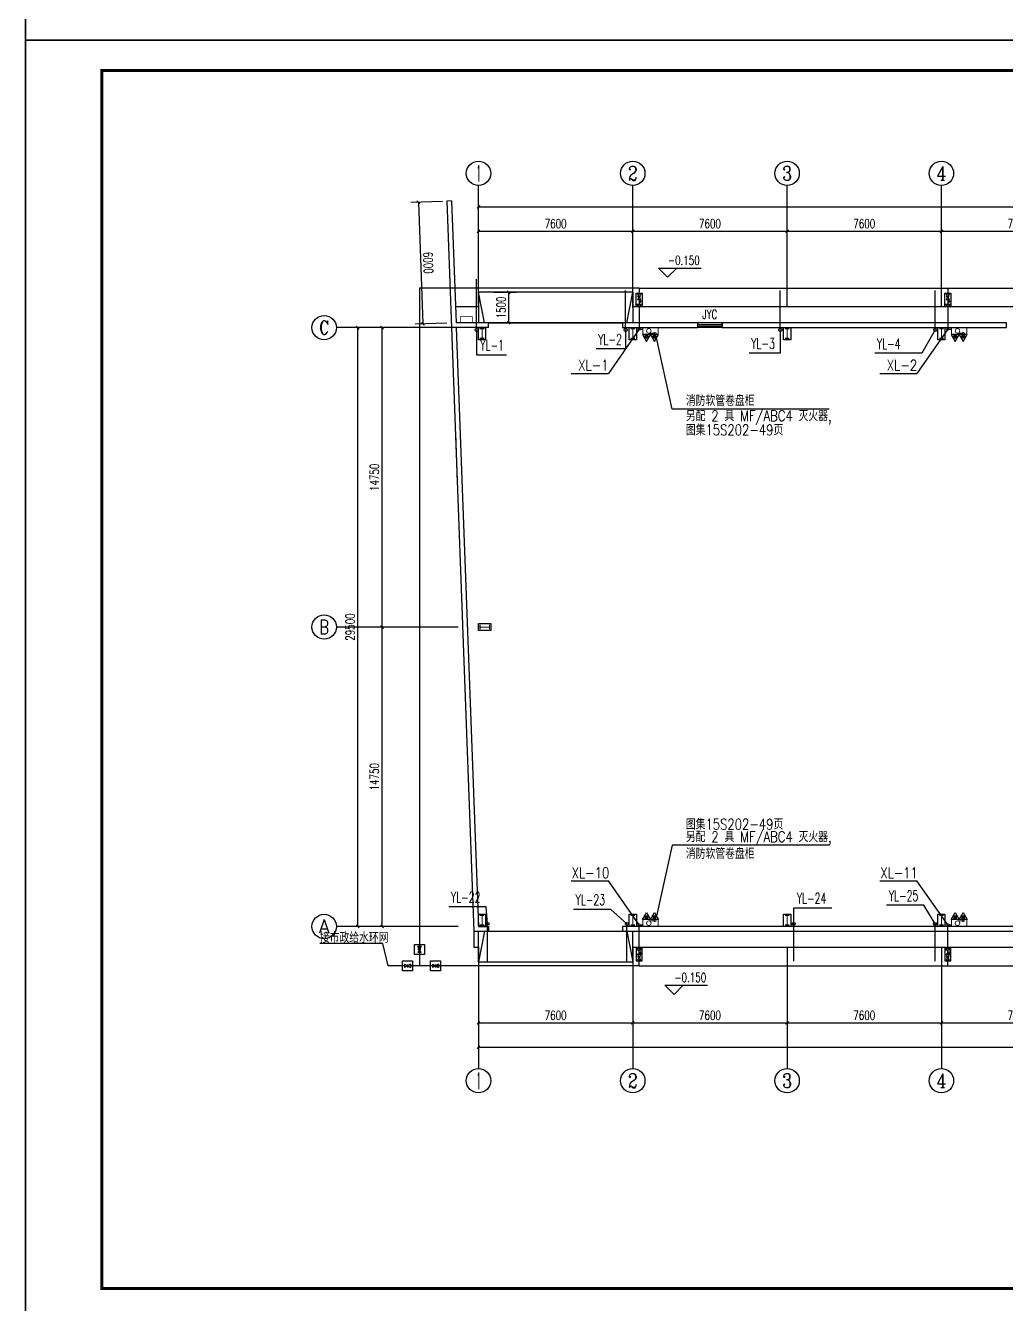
# Model space of a CAD drawing. Extents: x 54907 to 703237, y -798661 to -546661.
# Drawn here: x 288366 to 336671, y -671949 to -608949 of the extents above; entities that cross this region are included whole.
import ezdxf
from ezdxf.enums import TextEntityAlignment as Align

# ---------------------------------------------------------------- set-up
doc = ezdxf.new("R2010")
doc.units = 0
doc.header["$LTSCALE"] = 1000
doc.header["$MEASUREMENT"] = 0
doc.layers.add('2', color=7, linetype='Continuous', lineweight=18)
for name, color, linetype in [('AXIS', 3, 'Continuous'), ('AXIS_TEXT', 7, 'Continuous'), ('DIM_ELEV', 3, 'Continuous'), ('DIM_SYMB', 3, 'Continuous'), ('DIM_雨水', 3, 'Continuous'), ('EQUIP_消防', 7, 'Continuous'), ('EQUIP_阀门', 7, 'Continuous'), ('PIPE-消防', 1, 'TG_X'), ('PIPE-给水', 3, 'Continuous'), ('PIPE-雨水', 4, 'Continuous'), ('PUB_DIM', 3, 'Continuous'), ('PUB_TEXT', 7, 'Continuous'), ('PUB_TITLE', 4, 'Continuous'), ('STAIR', 2, 'Continuous'), ('TEL_TEXT', 7, 'Continuous'), ('VALVE_消防', 7, 'Continuous'), ('VPIPE-雨水', 4, 'Continuous'), ('WALL', 5, 'Continuous'), ('WINDOW', 4, 'Continuous'), ('WINDOW_TEXT', 7, 'Continuous')]:
    doc.layers.add(name, color=color, linetype=linetype)
doc.layers.add('yichutu', color=7, linetype='Continuous', true_color=0xffffff, plot=False)
doc.styles.add('_TCH_AXIS', font='COMPLEX', dxfattribs={"bigfont": 'GBCBIG'})
doc.styles.add('_TCH_DIM', font='SIMPLEX', dxfattribs={"bigfont": 'GBCBIG'})
doc.styles.add('_TCH_DIM_T3', font='SIMPLEX', dxfattribs={"width": 0.705882, "bigfont": 'GBCBIG'})
doc.styles.add('_TCH_WINDOW', font='SIMPLEX', dxfattribs={"bigfont": 'GBCBIG'})
doc.styles.add('_TEL_DIM', font='SIMPLEX', dxfattribs={"width": 0.8, "height": 3.5, "bigfont": 'HZTXT'})
doc.styles.add('_TWT_SERIAL', font='COMPLEX', dxfattribs={"width": 0.8, "height": 3.5, "bigfont": 'HZTXT'})
doc.styles.add('COMPLEX', font='COMPLEX')
doc.styles.add('TG_LINETYPE', font='SIMPLEX', dxfattribs={"width": 0.8, "height": 3, "bigfont": 'HZTXT'})
doc.linetypes.add('TG_X', pattern='A,2,-0.3,["X",TG_LINETYPE,S=0.1,R=0,X=-0.23,Y=-0.15],0', length=2.3)
doc.dimstyles.new('_TCH_ARCH&&150', dxfattribs={"dimtxt": 446.25, "dimasz": 150, "dimexe": 375, "dimexo": 450, "dimgap": 150, "dimtad": 1, "dimdec": 0, "dimzin": 0, "dimdsep": 46, "dimtxsty": '_TCH_DIM_T3', "dimblk": 'ARCHTICK', "dimcen": 0.09, "dimclrt": 7, "dimazin": 2, "dimtfac": 1, "dimtdec": 0, "dimtix": 1, "dimtmove": 2, "dimatfit": 3, "dimldrblk": 'ARCHTICK', "dimfxl": 0, "dimtolj": 1, "dimtzin": 0, "dimarcsym": 0})

# ---------------------------------------------------------------- blocks, each defined once
blk = doc.blocks.new('hrththe')
h = blk.add_hatch(color=2)
h.paths.add_polyline_path([(641672, -50401), (641728, -50401), (641728, -50809), (641672, -50809)])
h.paths.add_polyline_path([(641588, -50809), (641812, -50809), (641812, -50865), (641588, -50865)])
h.paths.add_polyline_path([(641588, -50345), (641812, -50345), (641812, -50401), (641588, -50401)])
at = {"layer": 'PUB_TEXT'}
for p, q in [((641523, -50911), (641523, -50311)), ((641523, -50311), (641873, -50311)), ((641873, -50311), (641873, -50911)), ((641873, -50911), (641523, -50911))]:
    blk.add_line(p, q, dxfattribs=at)
blk = doc.blocks.new('$TwtSys$00000546')
h = blk.add_hatch()
h.set_pattern_fill('ANSI31', color=256, scale=200, style=0)
h.set_pattern_definition([(45, (-38543.802, -6670.83), (-17.67767, 17.67767), [])])
h.paths.add_polyline_path([(-65, 174), (65, 174), (65, 44), (-65, 44)])
for points in [[(0, 344), (-198, 0), (198, 0)], [(-65, 174), (65, 174), (65, 44), (-65, 44)]]:
    blk.add_lwpolyline(points, close=True)
blk = doc.blocks.new('$VALVE$00000296')
for p, q in [((125, 72), (-125, -72)), ((-125, 72), (125, -72)), ((-125, 72), (-125, -72)), ((125, 72), (125, -72))]:
    blk.add_line(p, q)
at = {"color": 7}
blk.add_line((0, 60), (0, -64), dxfattribs=at)
for p in [(-125, 0), (125, 0)]:
    blk.add_point(p)
blk = doc.blocks.new('yct-1337-420-200550-63000-150-2010.0')
at = {"layer": 'yichutu', "color": 7, "true_color": 0xffffff}
blk.add_lwpolyline([(0, 0), (0, 63000), (200550, 63000), (200550, 0)], close=True, dxfattribs=at)
blk = doc.blocks.new('_ArchTick')
at = {"color": 0, "linetype": 'ByBlock', "const_width": 0.4}
blk.add_lwpolyline([(-0.5, -0.5), (0.5, 0.5)], dxfattribs=at)
blk = doc.blocks.new('*D88')
at = {"layer": 'Defpoints', "color": 0}
for p in [(310971, -622089), (312158, -622089), (310971, -623589)]:
    blk.add_point(p, dxfattribs=at)
at = {"layer": 'PUB_DIM', "color": 0, "lineweight": -2}
for p, q in [((311421, -622089), (312533, -622089)), ((312158, -623589), (312158, -622089)), ((311421, -623589), (312533, -623589))]:
    blk.add_line(p, q, dxfattribs=at)
at = {"layer": 'PUB_DIM', "color": 0, "lineweight": -2, "xscale": 150, "yscale": 150, "zscale": 150}
for p, rotation in [((312158, -622089), 90), ((312158, -623589), 270)]:
    blk.add_blockref('_ArchTick', p, dxfattribs=dict(at, rotation=rotation))
at = {"layer": 'PUB_DIM', "color": 7, "insert": (311785, -622839), "char_height": 446.2, "attachment_point": 5, "rotation": 90, "style": '_TCH_DIM_T3'}
blk.add_mtext('\\A1;1500', dxfattribs=at)
blk = doc.blocks.new('*D93')
at = {"layer": 'Defpoints', "color": 0}
for p in [(309348, -617593), (307932, -623649), (309570, -623589)]:
    blk.add_point(p, dxfattribs=at)
at = {"layer": 'PUB_DIM', "color": 0, "lineweight": -2}
for p, q in [((308898, -617609), (307336, -617667)), ((307710, -617653), (307932, -623649)), ((309120, -623605), (307558, -623663))]:
    blk.add_line(p, q, dxfattribs=at)
at = {"layer": 'PUB_DIM', "color": 0, "lineweight": -2, "xscale": 150, "yscale": 150, "zscale": 150}
for p, rotation in [((307710, -617653), 92.12051575240093), ((307932, -623649), 272.1205157524009)]:
    blk.add_blockref('_ArchTick', p, dxfattribs=dict(at, rotation=rotation))
at = {"layer": 'PUB_DIM', "color": 7, "insert": (308194, -620637), "char_height": 446.2, "attachment_point": 5, "rotation": 272.12052, "style": '_TCH_DIM_T3'}
blk.add_mtext('\\A1;6000', dxfattribs=at)
blk = doc.blocks.new('*D145')
at = {"layer": 'AXIS', "color": 0, "lineweight": -2}
for p, q in [((309221, -638579), (305546, -638579)), ((305921, -653329), (305921, -638579)), ((309221, -653329), (305546, -653329))]:
    blk.add_line(p, q, dxfattribs=at)
at = {"layer": 'Defpoints', "color": 0}
for p in [(305921, -638579), (309671, -638579), (309671, -653329)]:
    blk.add_point(p, dxfattribs=at)
at = {"layer": 'AXIS', "color": 0, "lineweight": -2, "xscale": 150, "yscale": 150, "zscale": 150}
for p, rotation in [((305921, -638579), 90), ((305921, -653329), 270)]:
    blk.add_blockref('_ArchTick', p, dxfattribs=dict(at, rotation=rotation))
at = {"layer": 'AXIS', "color": 7, "insert": (305548, -645954), "char_height": 446.2, "attachment_point": 5, "rotation": 90, "style": '_TCH_DIM_T3'}
blk.add_mtext('\\A1;14750', dxfattribs=at)
blk = doc.blocks.new('*D146')
at = {"layer": 'AXIS', "color": 0, "lineweight": -2}
for p, q in [((309221, -623829), (305546, -623829)), ((305921, -638579), (305921, -623829)), ((309221, -638579), (305546, -638579))]:
    blk.add_line(p, q, dxfattribs=at)
at = {"layer": 'Defpoints', "color": 0}
for p in [(305921, -623829), (309671, -623829), (309671, -638579)]:
    blk.add_point(p, dxfattribs=at)
at = {"layer": 'AXIS', "color": 0, "lineweight": -2, "xscale": 150, "yscale": 150, "zscale": 150}
for p, rotation in [((305921, -623829), 90), ((305921, -638579), 270)]:
    blk.add_blockref('_ArchTick', p, dxfattribs=dict(at, rotation=rotation))
at = {"layer": 'AXIS', "color": 7, "insert": (305548, -631204), "char_height": 446.2, "attachment_point": 5, "rotation": 90, "style": '_TCH_DIM_T3'}
blk.add_mtext('\\A1;14750', dxfattribs=at)
blk = doc.blocks.new('*D147')
at = {"layer": 'AXIS', "color": 0, "lineweight": -2}
for p, q in [((309221, -623829), (304346, -623829)), ((304721, -653329), (304721, -623829)), ((309221, -653329), (304346, -653329))]:
    blk.add_line(p, q, dxfattribs=at)
at = {"layer": 'Defpoints', "color": 0}
for p in [(304721, -623829), (309671, -623829), (309671, -653329)]:
    blk.add_point(p, dxfattribs=at)
at = {"layer": 'AXIS', "color": 0, "lineweight": -2, "xscale": 150, "yscale": 150, "zscale": 150}
for p, rotation in [((304721, -623829), 90), ((304721, -653329), 270)]:
    blk.add_blockref('_ArchTick', p, dxfattribs=dict(at, rotation=rotation))
at = {"layer": 'AXIS', "color": 7, "insert": (304348, -638579), "char_height": 446.2, "attachment_point": 5, "rotation": 90, "style": '_TCH_DIM_T3'}
blk.add_mtext('\\A1;29500', dxfattribs=at)
blk = doc.blocks.new('*D148')
at = {"layer": 'AXIS', "color": 0, "lineweight": -2}
for p, q in [((310671, -622379), (310671, -618704)), ((310671, -619079), (318271, -619079)), ((318271, -622379), (318271, -618704))]:
    blk.add_line(p, q, dxfattribs=at)
at = {"layer": 'Defpoints', "color": 0}
for p in [(318271, -619079), (310671, -622829), (318271, -622829)]:
    blk.add_point(p, dxfattribs=at)
at = {"layer": 'AXIS', "color": 0, "lineweight": -2, "xscale": 150, "yscale": 150, "zscale": 150, "rotation": 180}
blk.add_blockref('_ArchTick', (310671, -619079), dxfattribs=at)
at = {"layer": 'AXIS', "color": 0, "lineweight": -2, "xscale": 150, "yscale": 150, "zscale": 150}
blk.add_blockref('_ArchTick', (318271, -619079), dxfattribs=at)
at = {"layer": 'AXIS', "color": 7, "insert": (314471, -618706), "char_height": 446.2, "attachment_point": 5, "style": '_TCH_DIM_T3'}
blk.add_mtext('\\A1;7600', dxfattribs=at)
blk = doc.blocks.new('*D149')
at = {"layer": 'AXIS', "color": 0, "lineweight": -2}
for p, q in [((318271, -622379), (318271, -618704)), ((318271, -619079), (325871, -619079)), ((325871, -622379), (325871, -618704))]:
    blk.add_line(p, q, dxfattribs=at)
at = {"layer": 'Defpoints', "color": 0}
for p in [(325871, -619079), (318271, -622829), (325871, -622829)]:
    blk.add_point(p, dxfattribs=at)
at = {"layer": 'AXIS', "color": 0, "lineweight": -2, "xscale": 150, "yscale": 150, "zscale": 150, "rotation": 180}
blk.add_blockref('_ArchTick', (318271, -619079), dxfattribs=at)
at = {"layer": 'AXIS', "color": 0, "lineweight": -2, "xscale": 150, "yscale": 150, "zscale": 150}
blk.add_blockref('_ArchTick', (325871, -619079), dxfattribs=at)
at = {"layer": 'AXIS', "color": 7, "insert": (322071, -618706), "char_height": 446.2, "attachment_point": 5, "style": '_TCH_DIM_T3'}
blk.add_mtext('\\A1;7600', dxfattribs=at)
blk = doc.blocks.new('*D150')
at = {"layer": 'AXIS', "color": 0, "lineweight": -2}
for p, q in [((325871, -622379), (325871, -618704)), ((325871, -619079), (333471, -619079)), ((333471, -622379), (333471, -618704))]:
    blk.add_line(p, q, dxfattribs=at)
at = {"layer": 'Defpoints', "color": 0}
for p in [(333471, -619079), (325871, -622829), (333471, -622829)]:
    blk.add_point(p, dxfattribs=at)
at = {"layer": 'AXIS', "color": 0, "lineweight": -2, "xscale": 150, "yscale": 150, "zscale": 150, "rotation": 180}
blk.add_blockref('_ArchTick', (325871, -619079), dxfattribs=at)
at = {"layer": 'AXIS', "color": 0, "lineweight": -2, "xscale": 150, "yscale": 150, "zscale": 150}
blk.add_blockref('_ArchTick', (333471, -619079), dxfattribs=at)
at = {"layer": 'AXIS', "color": 7, "insert": (329671, -618706), "char_height": 446.2, "attachment_point": 5, "style": '_TCH_DIM_T3'}
blk.add_mtext('\\A1;7600', dxfattribs=at)
blk = doc.blocks.new('*D151')
at = {"layer": 'AXIS', "color": 0, "lineweight": -2}
for p, q in [((333471, -622379), (333471, -618704)), ((333471, -619079), (341071, -619079)), ((341071, -622379), (341071, -618704))]:
    blk.add_line(p, q, dxfattribs=at)
at = {"layer": 'Defpoints', "color": 0}
for p in [(341071, -619079), (333471, -622829), (341071, -622829)]:
    blk.add_point(p, dxfattribs=at)
at = {"layer": 'AXIS', "color": 0, "lineweight": -2, "xscale": 150, "yscale": 150, "zscale": 150, "rotation": 180}
blk.add_blockref('_ArchTick', (333471, -619079), dxfattribs=at)
at = {"layer": 'AXIS', "color": 0, "lineweight": -2, "xscale": 150, "yscale": 150, "zscale": 150}
blk.add_blockref('_ArchTick', (341071, -619079), dxfattribs=at)
at = {"layer": 'AXIS', "color": 7, "insert": (337271, -618706), "char_height": 446.2, "attachment_point": 5, "style": '_TCH_DIM_T3'}
blk.add_mtext('\\A1;7600', dxfattribs=at)
blk = doc.blocks.new('*D168')
at = {"layer": 'AXIS', "color": 0, "lineweight": -2}
for p, q in [((310671, -622379), (310671, -617504)), ((310671, -617879), (462671, -617879)), ((462671, -622379), (462671, -617504))]:
    blk.add_line(p, q, dxfattribs=at)
at = {"layer": 'Defpoints', "color": 0}
for p in [(462671, -617879), (310671, -622829), (462671, -622829)]:
    blk.add_point(p, dxfattribs=at)
at = {"layer": 'AXIS', "color": 0, "lineweight": -2, "xscale": 150, "yscale": 150, "zscale": 150, "rotation": 180}
blk.add_blockref('_ArchTick', (310671, -617879), dxfattribs=at)
at = {"layer": 'AXIS', "color": 0, "lineweight": -2, "xscale": 150, "yscale": 150, "zscale": 150}
blk.add_blockref('_ArchTick', (462671, -617879), dxfattribs=at)
at = {"layer": 'AXIS', "color": 7, "insert": (386671, -617506), "char_height": 446.2, "attachment_point": 5, "style": '_TCH_DIM_T3'}
blk.add_mtext('\\A1;152000', dxfattribs=at)
blk = doc.blocks.new('*D169')
at = {"layer": 'AXIS', "color": 0, "lineweight": -2}
for p, q in [((310671, -654779), (310671, -658454)), ((318271, -654779), (318271, -658454)), ((310671, -658079), (318271, -658079))]:
    blk.add_line(p, q, dxfattribs=at)
at = {"layer": 'Defpoints', "color": 0}
for p in [(310671, -654329), (318271, -654329), (318271, -658079)]:
    blk.add_point(p, dxfattribs=at)
at = {"layer": 'AXIS', "color": 0, "lineweight": -2, "xscale": 150, "yscale": 150, "zscale": 150, "rotation": 180}
blk.add_blockref('_ArchTick', (310671, -658079), dxfattribs=at)
at = {"layer": 'AXIS', "color": 0, "lineweight": -2, "xscale": 150, "yscale": 150, "zscale": 150}
blk.add_blockref('_ArchTick', (318271, -658079), dxfattribs=at)
at = {"layer": 'AXIS', "color": 7, "insert": (314471, -657706), "char_height": 446.2, "attachment_point": 5, "style": '_TCH_DIM_T3'}
blk.add_mtext('\\A1;7600', dxfattribs=at)
blk = doc.blocks.new('*D170')
at = {"layer": 'AXIS', "color": 0, "lineweight": -2}
for p, q in [((318271, -654779), (318271, -658454)), ((325871, -654779), (325871, -658454)), ((318271, -658079), (325871, -658079))]:
    blk.add_line(p, q, dxfattribs=at)
at = {"layer": 'Defpoints', "color": 0}
for p in [(318271, -654329), (325871, -654329), (325871, -658079)]:
    blk.add_point(p, dxfattribs=at)
at = {"layer": 'AXIS', "color": 0, "lineweight": -2, "xscale": 150, "yscale": 150, "zscale": 150, "rotation": 180}
blk.add_blockref('_ArchTick', (318271, -658079), dxfattribs=at)
at = {"layer": 'AXIS', "color": 0, "lineweight": -2, "xscale": 150, "yscale": 150, "zscale": 150}
blk.add_blockref('_ArchTick', (325871, -658079), dxfattribs=at)
at = {"layer": 'AXIS', "color": 7, "insert": (322071, -657706), "char_height": 446.2, "attachment_point": 5, "style": '_TCH_DIM_T3'}
blk.add_mtext('\\A1;7600', dxfattribs=at)
blk = doc.blocks.new('*D171')
at = {"layer": 'AXIS', "color": 0, "lineweight": -2}
for p, q in [((325871, -654779), (325871, -658454)), ((333471, -654779), (333471, -658454)), ((325871, -658079), (333471, -658079))]:
    blk.add_line(p, q, dxfattribs=at)
at = {"layer": 'Defpoints', "color": 0}
for p in [(325871, -654329), (333471, -654329), (333471, -658079)]:
    blk.add_point(p, dxfattribs=at)
at = {"layer": 'AXIS', "color": 0, "lineweight": -2, "xscale": 150, "yscale": 150, "zscale": 150, "rotation": 180}
blk.add_blockref('_ArchTick', (325871, -658079), dxfattribs=at)
at = {"layer": 'AXIS', "color": 0, "lineweight": -2, "xscale": 150, "yscale": 150, "zscale": 150}
blk.add_blockref('_ArchTick', (333471, -658079), dxfattribs=at)
at = {"layer": 'AXIS', "color": 7, "insert": (329671, -657706), "char_height": 446.2, "attachment_point": 5, "style": '_TCH_DIM_T3'}
blk.add_mtext('\\A1;7600', dxfattribs=at)
blk = doc.blocks.new('*D172')
at = {"layer": 'AXIS', "color": 0, "lineweight": -2}
for p, q in [((333471, -654779), (333471, -658454)), ((341071, -654779), (341071, -658454)), ((333471, -658079), (341071, -658079))]:
    blk.add_line(p, q, dxfattribs=at)
at = {"layer": 'Defpoints', "color": 0}
for p in [(333471, -654329), (341071, -654329), (341071, -658079)]:
    blk.add_point(p, dxfattribs=at)
at = {"layer": 'AXIS', "color": 0, "lineweight": -2, "xscale": 150, "yscale": 150, "zscale": 150, "rotation": 180}
blk.add_blockref('_ArchTick', (333471, -658079), dxfattribs=at)
at = {"layer": 'AXIS', "color": 0, "lineweight": -2, "xscale": 150, "yscale": 150, "zscale": 150}
blk.add_blockref('_ArchTick', (341071, -658079), dxfattribs=at)
at = {"layer": 'AXIS', "color": 7, "insert": (337271, -657706), "char_height": 446.2, "attachment_point": 5, "style": '_TCH_DIM_T3'}
blk.add_mtext('\\A1;7600', dxfattribs=at)
blk = doc.blocks.new('*D189')
at = {"layer": 'AXIS', "color": 0, "lineweight": -2}
for p, q in [((310671, -654779), (310671, -659654)), ((462671, -654779), (462671, -659654)), ((310671, -659279), (462671, -659279))]:
    blk.add_line(p, q, dxfattribs=at)
at = {"layer": 'Defpoints', "color": 0}
for p in [(310671, -654329), (462671, -654329), (462671, -659279)]:
    blk.add_point(p, dxfattribs=at)
at = {"layer": 'AXIS', "color": 0, "lineweight": -2, "xscale": 150, "yscale": 150, "zscale": 150, "rotation": 180}
blk.add_blockref('_ArchTick', (310671, -659279), dxfattribs=at)
at = {"layer": 'AXIS', "color": 0, "lineweight": -2, "xscale": 150, "yscale": 150, "zscale": 150}
blk.add_blockref('_ArchTick', (462671, -659279), dxfattribs=at)
at = {"layer": 'AXIS', "color": 7, "insert": (386671, -658906), "char_height": 446.2, "attachment_point": 5, "style": '_TCH_DIM_T3'}
blk.add_mtext('\\A1;152000', dxfattribs=at)
blk = doc.blocks.new('_AXISO')
blk.add_circle((0, 0), 0.5)
at = {"layer": 'AXIS_TEXT', "style": 'COMPLEX', "width": 1.041667}
blk.add_attdef('A', text='', height=0.56, dxfattribs=at).set_placement((-0.25, -0.28), (0.25, -0.28), align=Align.FIT)
blk = doc.blocks.new('$TCHSYS$WIN2D')
for p, q in [((-0.5, 0.5), (0.5, 0.5)), ((-0.5, 0.5), (-0.5, -0.5)), ((0.5, 0.167), (-0.5, 0.167)), ((0.5, 0.5), (0.5, -0.5)), ((0.5, -0.167), (-0.5, -0.167)), ((-0.5, -0.5), (0.5, -0.5))]:
    blk.add_line(p, q)

msp = doc.modelspace()

# ---------------------------------------------------------------- linework, layer by layer
for p, q in [((318584.9, -622781), (318463.4, -622781)), ((318584.9, -622781), (318474.1, -622670.3)), ((318474.1, -622670.3), (318695.7, -622670.3)), ((318584.9, -622465.4), (318584.9, -622670.3)), ((318584.9, -622781), (318695.7, -622670.3)), ((318584.9, -622781), (318706.4, -622781)), ((318603, -622531.7), (318665.4, -622469.3)), ((318603, -622531.7), (318665.4, -622594)), ((318649.5, -622531.7), (318708.5, -622531.7)), ((333784.9, -622781), (333663.4, -622781)), ((333784.9, -622781), (333674.1, -622670.3)), ((333674.1, -622670.3), (333895.7, -622670.3)), ((333784.9, -622465.4), (333784.9, -622670.3)), ((333784.9, -622781), (333895.7, -622670.3)), ((333784.9, -622781), (333906.4, -622781)), ((333803, -622531.7), (333865.4, -622469.3)), ((333803, -622531.7), (333865.4, -622594)), ((333849.5, -622531.7), (333908.5, -622531.7)), ((311171.1, -623588.7), (317771.1, -623588.7)), ((309531.2, -629028.8), (309621.1, -631458.2)), ((311171.1, -653568.7), (317771.1, -653568.7)), ((318584.9, -654376.3), (318463.4, -654376.3)), ((318584.9, -654376.3), (318474.1, -654487.1)), ((318474.1, -654487.1), (318695.7, -654487.1)), ((318584.9, -654376.3), (318695.7, -654487.1)), ((318584.9, -654376.3), (318706.4, -654376.3)), ((318584.9, -654692), (318584.9, -654487.1)), ((318603, -654625.7), (318665.4, -654563.3)), ((333784.9, -654376.3), (333663.4, -654376.3)), ((333784.9, -654376.3), (333674.1, -654487.1)), ((333674.1, -654487.1), (333895.7, -654487.1)), ((333784.9, -654376.3), (333895.7, -654487.1)), ((333784.9, -654376.3), (333906.4, -654376.3)), ((333784.9, -654692), (333784.9, -654487.1)), ((333803, -654625.7), (333865.4, -654563.3)), ((318603, -654625.7), (318665.4, -654688)), ((318649.5, -654625.7), (318708.5, -654625.7)), ((333803, -654625.7), (333865.4, -654688)), ((333849.5, -654625.7), (333908.5, -654625.7))]:
    msp.add_line(p, q)
at = {"color": 2}
msp.add_line((310439.8, -653568.7), (310439.8, -654368.7), dxfattribs=at)
for points in [[(309569.9, -622788.7), (310671.1, -622788.7)], [(318271.1, -622788.7), (463711.1, -622788.7), (463711.1, -627528.7)], [(310671.1, -654368.7), (310439.8, -654368.7)], [(449471.1, -654368.7), (318271.1, -654368.7)]]:
    msp.add_lwpolyline(points, dxfattribs=at)
at = {"const_width": 30}
msp.add_lwpolyline([(310371.1, -623588.7), (310371.1, -623288.7), (309771.1, -623288.7), (309771.1, -623588.7)], dxfattribs=at)
for points in [[(307519.3, -654715.8), (307519.3, -654220.8), (308014.3, -654220.8), (308014.3, -654715.8)], [(307425.1, -655516.2), (306930.1, -655516.2), (306930.1, -655021.2), (307425.1, -655021.2)], [(308800.6, -655516.2), (308305.7, -655516.2), (308305.7, -655021.2), (308800.6, -655021.2)]]:
    msp.add_lwpolyline(points, close=True)
at = {"layer": '2', "color": 3}
for p, q in [((319062.4, -624102.2), (319323, -624102.2)), ((319323, -624100.8), (319322.7, -624056)), ((319322.7, -624056), (319430.3, -624100.2)), ((319323, -624100.8), (319323.2, -624145.6)), ((319323.2, -624145.6), (319430.3, -624100.2)), ((334262.4, -624102.2), (334523, -624102.2)), ((334523, -624100.8), (334522.7, -624056)), ((334522.7, -624056), (334630.3, -624100.2)), ((334523, -624100.8), (334523.2, -624145.6)), ((334523.2, -624145.6), (334630.3, -624100.2)), ((319062.4, -653055.2), (319323, -653055.2)), ((319323, -653056.6), (319322.7, -653101.4)), ((319322.7, -653101.4), (319430.3, -653057.1)), ((319323, -653056.6), (319323.2, -653011.7)), ((319323.2, -653011.7), (319430.3, -653057.1)), ((334262.4, -653055.2), (334523, -653055.2)), ((334523, -653056.6), (334522.7, -653101.4)), ((334522.7, -653101.4), (334630.3, -653057.1)), ((334523, -653056.6), (334523.2, -653011.7)), ((334523.2, -653011.7), (334630.3, -653057.1))]:
    msp.add_line(p, q, dxfattribs=at)
for points in [[(319523.5, -624166.2), (319523.5, -623828.7), (318768.6, -623828.7), (318768.6, -624166.2), (319523.5, -624166.2)], [(334723.5, -624166.2), (334723.5, -623828.7), (333968.6, -623828.7), (333968.6, -624166.2), (334723.5, -624166.2)], [(319523.5, -652991.2), (319523.5, -653328.7), (318768.6, -653328.7), (318768.6, -652991.2), (319523.5, -652991.2)], [(334723.5, -652991.2), (334723.5, -653328.7), (333968.6, -653328.7), (333968.6, -652991.2), (334723.5, -652991.2)]]:
    msp.add_lwpolyline(points, dxfattribs=at)
for centre in [(319062.4, -623989.7), (334262.4, -623989.7), (319062.4, -653167.7), (334262.4, -653167.7)]:
    msp.add_circle(centre, 112.5, dxfattribs=at)
at = {"layer": 'AXIS'}
for p, q in [((310671.1, -622828.7), (310671.1, -616828.7)), ((318271.1, -622828.7), (318271.1, -616828.7)), ((325871.1, -622828.7), (325871.1, -616828.7)), ((333471.1, -622828.7), (333471.1, -616828.7)), ((309671.1, -623828.7), (303671.1, -623828.7)), ((309671.1, -638578.7), (303671.1, -638578.7)), ((309671.1, -653328.7), (303671.1, -653328.7)), ((310671.1, -654328.7), (310671.1, -660328.7)), ((318271.1, -654328.7), (318271.1, -660328.7)), ((325871.1, -654328.7), (325871.1, -660328.7)), ((333471.1, -654328.7), (333471.1, -660328.7))]:
    msp.add_line(p, q, dxfattribs=at)
at = {"layer": 'DIM_ELEV'}
for p, q in [((319984, -621345.2), (319534, -620895.2)), ((319534, -620895.2), (321636.8, -620895.2)), ((319984, -621345.2), (320434, -620895.2)), ((320302, -656674.1), (319852, -656224.1)), ((319852, -656224.1), (321954.9, -656224.1)), ((320302, -656674.1), (320752, -656224.1))]:
    msp.add_line(p, q, dxfattribs=at)
at = {"layer": 'DIM_SYMB'}
for points in [[(318435.9, -622133.6), (318733.9, -622133.6), (318733.9, -622788.7), (318435.9, -622788.7)], [(333635.9, -622133.6), (333933.9, -622133.6), (333933.9, -622788.7), (333635.9, -622788.7)], [(318435.9, -655023.7), (318733.9, -655023.7), (318733.9, -654368.7), (318435.9, -654368.7)], [(333635.9, -655023.7), (333933.9, -655023.7), (333933.9, -654368.7), (333635.9, -654368.7)]]:
    msp.add_lwpolyline(points, close=True, dxfattribs=at)
at = {"layer": 'DIM_雨水'}
for p, q in [((310580.8, -623942.7), (310580.8, -625170)), ((317916.9, -623942.7), (317916.9, -624879.9)), ((325534.3, -623942.7), (325534.3, -625085.6)), ((333168, -623942.7), (332499, -625092.3)), ((317916.9, -624879.9), (316461.1, -624879.9)), ((320201.9, -627839), (319443.6, -624338)), ((310580.8, -625170), (312048.2, -625170)), ((325534.3, -625085.6), (323995, -625085.6)), ((332499, -625092.3), (330188.6, -625092.3)), ((327948.8, -627839), (320201.9, -627839)), ((320201.9, -649318.3), (319443.6, -652819.4)), ((327948.8, -649318.3), (320201.9, -649318.3)), ((311044.4, -652366.2), (309207.5, -652366.2)), ((311117.1, -653201.5), (311044.4, -652366.2)), ((317186.3, -652489.4), (315349.5, -652489.4)), ((317983, -653201.5), (317186.3, -652489.4)), ((326199.9, -653201.5), (326199.9, -652413.4)), ((326199.9, -652413.4), (328067.3, -652413.4)), ((332609.6, -652285.3), (330772.8, -652285.3)), ((333162.3, -653201.5), (332609.6, -652285.3))]:
    msp.add_line(p, q, dxfattribs=at)
at = {"layer": 'PIPE-消防', "linetype": 'Continuous'}
for p, q in [((318634.9, -623906.9), (318768.6, -623906.9)), ((333834.9, -623906.9), (333968.6, -623906.9)), ((318634.9, -653250.4), (318768.6, -653250.4)), ((333834.9, -653250.4), (333968.6, -653250.4))]:
    msp.add_line(p, q, dxfattribs=at)
at = {"layer": 'PIPE-给水', "linetype": 'Continuous'}
for p, q in [((318584.9, -621888.7), (307766.8, -621888.7)), ((309266.8, -621888.7), (307766.8, -621888.7)), ((307766.8, -621888.7), (307766.8, -655268.7)), ((318584.9, -621888.7), (318584.9, -622165.4)), ((318584.9, -621888.7), (466665.8, -621888.7)), ((333784.9, -621888.7), (333784.9, -622165.4)), ((318584.9, -622788.7), (318584.9, -623856.9)), ((333784.9, -622788.7), (333784.9, -623856.9)), ((318584.9, -654368.7), (318584.9, -653300.4)), ((333784.9, -654368.7), (333784.9, -653300.4)), ((318584.9, -655268.7), (318584.9, -654992)), ((333784.9, -655268.7), (333784.9, -654992)), ((307027.6, -655268.7), (306214.9, -655268.7)), ((318584.9, -655268.7), (307327.6, -655268.7)), ((318584.9, -655268.7), (464411.1, -655268.7))]:
    msp.add_line(p, q, dxfattribs=at)
at = {"layer": 'PIPE-雨水', "ltscale": 1.5}
for p, q in [((310580.8, -623867.7), (310580.8, -621447.4)), ((317916.9, -623867.7), (317916.9, -622003.2)), ((325534.3, -623867.7), (325534.3, -622003.2)), ((333168, -623867.7), (333168, -622003.2)), ((311117.1, -655035.6), (311117.1, -653201.5)), ((317983, -655035.6), (317983, -653201.5)), ((326199.9, -655035.6), (326199.9, -653201.5)), ((333162.3, -655035.6), (333162.3, -653201.5))]:
    msp.add_line(p, q, dxfattribs=at)
at = {"layer": 'PUB_TITLE'}
for p, q in [((288365.7, -546661.4), (288365.7, -609661.4)), ((288365.7, -609661.4), (488915.7, -609661.4)), ((488915.7, -609661.4), (288365.7, -609661.4)), ((288365.7, -609661.4), (288365.7, -672661.4))]:
    msp.add_line(p, q, dxfattribs=at)
at = {"layer": 'PUB_TITLE', "const_width": 150}
msp.add_lwpolyline([(292115.7, -671161.4), (487565.7, -671161.4), (487565.7, -611161.4), (292115.7, -611161.4)], close=True, dxfattribs=at)
at = {"layer": 'STAIR'}
for p, q in [((318271.1, -622088.7), (310671.1, -622088.7)), ((310671.1, -622088.7), (310671.1, -623588.7)), ((310971.1, -623588.7), (310671.1, -622088.7)), ((317971.1, -623588.7), (318271.1, -622088.7)), ((318271.1, -622088.7), (318271.1, -623588.7)), ((318271.1, -623588.7), (310671.1, -623588.7)), ((310671.1, -655068.7), (310671.1, -653568.7)), ((310671.1, -653568.7), (318271.1, -653568.7)), ((310971.1, -653568.7), (310671.1, -655068.7)), ((317971.1, -653568.7), (318271.1, -655068.7)), ((318271.1, -655068.7), (318271.1, -653568.7)), ((310671.1, -655068.7), (318271.1, -655068.7))]:
    msp.add_line(p, q, dxfattribs=at)
at = {"layer": 'TEL_TEXT', "color": 230}
for p, q in [((318584.9, -623906.9), (317067.3, -626082, 1100)), ((333784.9, -623906.9), (332267.3, -626082, 1100)), ((315238.4, -626082, 1100), (317067.3, -626082, 1100)), ((330438.4, -626082, 1100), (332267.3, -626082, 1100)), ((315238.4, -651075.4, 1100), (317067.3, -651075.4, 1100)), ((318584.9, -653250.4), (317067.3, -651075.4, 1100)), ((330438.4, -651075.4, 1100), (332267.3, -651075.4, 1100)), ((333784.9, -653250.4), (332267.3, -651075.4, 1100)), ((305963.2, -654170.2), (302857.4, -654170.2)), ((306214.9, -655268.7), (305963.2, -654170.2))]:
    msp.add_line(p, q, dxfattribs=at)
at = {"layer": 'VPIPE-雨水'}
for centre in [(310580.8, -623942.7), (317916.9, -623942.7), (325534.3, -623942.7), (333168, -623942.7), (311117.1, -653201.5), (317983, -653201.5), (326199.9, -653201.5), (333162.3, -653201.5)]:
    msp.add_circle(centre, 75, dxfattribs=at)
at = {"layer": 'VPIPE-雨水', "linetype": 'Continuous'}
for centre in [(318584.9, -623906.9), (333784.9, -623906.9), (318584.9, -653250.4), (333784.9, -653250.4)]:
    msp.add_circle(centre, 50, dxfattribs=at)
at = {"layer": 'WALL'}
for p, q in [((309347.8, -617588.7), (309107.9, -617597.5)), ((309107.9, -617597.5), (309339, -623837.5)), ((309347.8, -617588.7), (309569.9, -623588.7)), ((311171.1, -623588.7), (309569.9, -623588.7)), ((311171.1, -623828.7), (311171.1, -623588.7)), ((321471.1, -623588.7), (317771.1, -623588.7)), ((317771.1, -623588.7), (317771.1, -623828.7)), ((321471.1, -623828.7), (321471.1, -623588.7)), ((336671.1, -623588.7), (322671.1, -623588.7)), ((322671.1, -623588.7), (322671.1, -623828.7)), ((336671.1, -623828.7), (336671.1, -623588.7)), ((309339, -623837.5), (310439.8, -653568.7)), ((311171.1, -623828.7), (309578.8, -623828.7)), ((309578.8, -623828.7), (310671.1, -653328.7)), ((317771.1, -623828.7), (321471.1, -623828.7)), ((322671.1, -623828.7), (336671.1, -623828.7)), ((310439.8, -653568.7), (311171.1, -653568.7)), ((310671.1, -653328.7), (311171.1, -653328.7)), ((311171.1, -653328.7), (311171.1, -653568.7)), ((449971.1, -653328.7), (317771.1, -653328.7)), ((317771.1, -653328.7), (317771.1, -653568.7)), ((317771.1, -653568.7), (449971.1, -653568.7))]:
    msp.add_line(p, q, dxfattribs=at)

# ---------------------------------------------------------------- block references
for p in [(-330851.4, -573517.2), (-323426.7, -573517.2), (-315826.7, -573517.2), (-308226.7, -573517.2), (-330851.7, -602410.8), (-323426.7, -602417.3), (-315826.7, -602417.3), (-308226.7, -602417.3)]:
    msp.add_blockref('hrththe', p)
at = {"rotation": 270}
msp.add_blockref('hrththe', (361582.5, 3119.1), dxfattribs=at)
at = {"layer": 'AXIS'}
ref = msp.add_blockref('_AXISO', (310671.1, -616228.7), dxfattribs=dict(at, xscale=1200, yscale=1200, zscale=1200))
ref.add_attrib('A', '1', dxfattribs={"layer": 'AXIS_TEXT', "height": 817.2, "style": '_TCH_AXIS', "width": 0.555556}).set_placement((310573.8, -616637.2), (310768.4, -616637.2), align=Align.FIT)
ref = msp.add_blockref('_AXISO', (318271.1, -616228.7), dxfattribs=dict(at, xscale=1200, yscale=1200, zscale=1200))
ref.add_attrib('A', '2', dxfattribs={"layer": 'AXIS_TEXT', "height": 698.9, "style": '_TCH_AXIS'}).set_placement((318038.1, -616578.1), (318504.1, -616578.1), align=Align.FIT)
ref = msp.add_blockref('_AXISO', (325871.1, -616228.7), dxfattribs=dict(at, xscale=1200, yscale=1200, zscale=1200))
ref.add_attrib('A', '3', dxfattribs={"layer": 'AXIS_TEXT', "height": 698.9, "style": '_TCH_AXIS'}).set_placement((325638.1, -616578.1), (326104.1, -616578.1), align=Align.FIT)
ref = msp.add_blockref('_AXISO', (333471.1, -616228.7), dxfattribs=dict(at, xscale=1200, yscale=1200, zscale=1200))
ref.add_attrib('A', '4', dxfattribs={"layer": 'AXIS_TEXT', "height": 683.5, "style": '_TCH_AXIS', "width": 0.9375}).set_placement((333227, -616570.4), (333715.2, -616570.4), align=Align.FIT)
ref = msp.add_blockref('_AXISO', (303071.1, -623828.7), dxfattribs=dict(at, xscale=1200, yscale=1200, zscale=1200))
ref.add_attrib('A', 'C', dxfattribs={"layer": 'AXIS_TEXT', "height": 683.5, "style": '_TCH_AXIS'}).set_placement((302827, -624170.4), (303315.2, -624170.4), align=Align.FIT)
ref = msp.add_blockref('_AXISO', (303071.1, -638578.7), dxfattribs=dict(at, xscale=1200, yscale=1200, zscale=1200))
ref.add_attrib('A', 'B', dxfattribs={"layer": 'AXIS_TEXT', "height": 698.9, "style": '_TCH_AXIS', "width": 0.823529}).set_placement((302838.1, -638928.1), (303304.1, -638928.1), align=Align.FIT)
ref = msp.add_blockref('_AXISO', (303071.1, -653328.7), dxfattribs=dict(at, xscale=1200, yscale=1200, zscale=1200))
ref.add_attrib('A', 'A', dxfattribs={"layer": 'AXIS_TEXT', "height": 668.2, "style": '_TCH_AXIS', "width": 0.888889}).set_placement((302816.6, -653662.7), (303325.6, -653662.7), align=Align.FIT)
ref = msp.add_blockref('_AXISO', (310671.1, -660928.7), dxfattribs=dict(at, xscale=1200, yscale=1200, zscale=1200))
ref.add_attrib('A', '1', dxfattribs={"layer": 'AXIS_TEXT', "height": 817.2, "style": '_TCH_AXIS', "width": 0.555556}).set_placement((310573.8, -661337.2), (310768.4, -661337.2), align=Align.FIT)
ref = msp.add_blockref('_AXISO', (318271.1, -660928.7), dxfattribs=dict(at, xscale=1200, yscale=1200, zscale=1200))
ref.add_attrib('A', '2', dxfattribs={"layer": 'AXIS_TEXT', "height": 698.9, "style": '_TCH_AXIS'}).set_placement((318038.1, -661278.1), (318504.1, -661278.1), align=Align.FIT)
ref = msp.add_blockref('_AXISO', (325871.1, -660928.7), dxfattribs=dict(at, xscale=1200, yscale=1200, zscale=1200))
ref.add_attrib('A', '3', dxfattribs={"layer": 'AXIS_TEXT', "height": 698.9, "style": '_TCH_AXIS'}).set_placement((325638.1, -661278.1), (326104.1, -661278.1), align=Align.FIT)
ref = msp.add_blockref('_AXISO', (333471.1, -660928.7), dxfattribs=dict(at, xscale=1200, yscale=1200, zscale=1200))
ref.add_attrib('A', '4', dxfattribs={"layer": 'AXIS_TEXT', "height": 683.5, "style": '_TCH_AXIS', "width": 0.9375}).set_placement((333227, -661270.4), (333715.2, -661270.4), align=Align.FIT)
at = {"layer": 'EQUIP_消防', "rotation": 180}
for p in [(318947.7, -624166.2), (318947.7, -624166.2), (319344.4, -624166.2), (319344.4, -624166.2), (334147.7, -624166.2), (334147.7, -624166.2), (334544.4, -624166.2), (334544.4, -624166.2)]:
    msp.add_blockref('$TwtSys$00000546', p, dxfattribs=at)
at = {"layer": 'EQUIP_消防', "xscale": -1}
for p in [(318947.7, -652991.2), (318947.7, -652991.2), (319344.4, -652991.2), (319344.4, -652991.2), (334147.7, -652991.2), (334147.7, -652991.2), (334544.4, -652991.2), (334544.4, -652991.2)]:
    msp.add_blockref('$TwtSys$00000546', p, dxfattribs=at)
at = {"layer": 'EQUIP_阀门', "yscale": 1.2, "zscale": 1.2, "rotation": 270}
for p, xscale in [((318584.9, -622315.4), 1.2), ((333784.9, -622315.4), 1.2), ((318584.9, -654842), -1.2), ((333784.9, -654842), -1.2)]:
    msp.add_blockref('$VALVE$00000296', p, dxfattribs=dict(at, xscale=xscale))
at = {"layer": 'VALVE_消防', "xscale": -1.200000002980232, "yscale": -1.200000000186265, "zscale": 1.200000002980232}
for p, rotation in [((307766.8, -654468.3), 89.9999999999578), ((307177.6, -655268.7), 180), ((308553.2, -655268.7), 180)]:
    msp.add_blockref('$VALVE$00000296', p, dxfattribs=dict(at, rotation=rotation))
at = {"layer": 'WINDOW'}
ref = msp.add_blockref('$TCHSYS$WIN2D', (322071.1, -623708.7), dxfattribs=dict(at, xscale=1200, yscale=240, zscale=1200, rotation=180))
ref.add_attrib('A', 'JYC', (321688.6, -623399.3), dxfattribs={"layer": 'WINDOW_TEXT', "height": 446.25, "style": '_TCH_WINDOW', "width": 0.705882})
at = {"layer": 'yichutu'}
for p in [(288365.7, -609661.4), (288365.7, -672661.4)]:
    msp.add_blockref('yct-1337-420-200550-63000-150-2010.0', p, dxfattribs=at)

# ---------------------------------------------------------------- texts
at = {"layer": 'DIM_ELEV', "color": 7, "style": '_TCH_DIM', "width": 0.705882}
for p in [(320001.8, -620737.7), (320319.9, -656066.6)]:
    msp.add_text('-0.150', height=446.25, dxfattribs=at).set_placement(p)
at = {"layer": 'DIM_雨水', "color": 7, "style": '_TWT_SERIAL', "width": 0.64}
for s, p in [('YL-2', (316566.1, -624669.9)), ('YL-1', (310759.2, -624960)), ('YL-3', (324100, -624875.6)), ('YL-4', (330293.6, -624882.3)), ('YL-22', (309312.5, -652156.2)), ('YL-23', (315454.5, -652279.4)), ('YL-24', (326346.3, -652203.4)), ('YL-25', (330877.8, -652075.3))]:
    msp.add_text(s, height=525, dxfattribs=at).set_placement(p)
at = {"layer": 'TEL_TEXT', "color": 230, "style": '_TEL_DIM', "width": 0.8}
for s, p in [('XL-1', (315581.4, -625942, 1100)), ('XL-2', (330781.4, -625942, 1100)), ('消防软管卷盘柜', (320884.3, -627686.2)), ('另配 2 具 MF/ABC4 灭火器,', (320884.3, -628435.3)), ('图集15S202-49页', (320884.3, -629128.8)), ('图集15S202-49页', (320884.3, -648553.5)), ('另配 2 具 MF/ABC4 灭火器,', (320884.3, -649172)), ('消防软管卷盘柜', (320884.3, -650000.2)), ('XL-10', (315258.9, -650945.5, 1100)), ('XL-11', (330458.9, -650945.5, 1100)), ('接市政给水环网', (302859.5, -654137.2))]:
    msp.add_text(s, height=525, dxfattribs=at).set_placement(p)

# ---------------------------------------------------------------- dimensions: what is measured, and where the dimension line sits
at = {"layer": 'AXIS'}
for p1, p2, distance, picture, middle in [((310671.1, -622828.7), (462671.1, -622828.7), 4950, '*D168', (386671.1, -617505.5)), ((310671.1, -622828.7), (318271.1, -622828.7), 3750, '*D148', (314471.1, -618705.5)), ((318271.1, -622828.7), (325871.1, -622828.7), 3750, '*D149', (322071.1, -618705.5)), ((325871.1, -622828.7), (333471.1, -622828.7), 3750, '*D150', (329671.1, -618705.5)), ((333471.1, -622828.7), (341071.1, -622828.7), 3750, '*D151', (337271.1, -618705.5)), ((309671.1, -653328.7), (309671.1, -623828.7), 4950, '*D147', (304348, -638578.7)), ((309671.1, -638578.7), (309671.1, -623828.7), 3750, '*D146', (305548, -631203.7)), ((309671.1, -653328.7), (309671.1, -638578.7), 3750, '*D145', (305548, -645953.7)), ((310671.1, -654328.7), (318271.1, -654328.7), -3750, '*D169', (314471.1, -657705.5)), ((310671.1, -654328.7), (462671.1, -654328.7), -4950, '*D189', (386671.1, -658905.5)), ((318271.1, -654328.7), (325871.1, -654328.7), -3750, '*D170', (322071.1, -657705.5)), ((325871.1, -654328.7), (333471.1, -654328.7), -3750, '*D171', (329671.1, -657705.5)), ((333471.1, -654328.7), (341071.1, -654328.7), -3750, '*D172', (337271.1, -657705.5))]:
    dim = msp.add_aligned_dim(p1=p1, p2=p2, distance=distance, dimstyle='_TCH_ARCH&&150', dxfattribs=at)
    dim.commit()
    dim.dimension.update_dxf_attribs({"geometry": picture, "text_midpoint": middle})
at = {"layer": 'PUB_DIM'}
for p1, p2, distance, picture, middle in [((309347.8, -617592.7), (309569.8, -623588.7), -1638.5, '*D93', (308194.3, -620637.5)), ((310971.1, -623588.7), (310971.1, -622088.7), -1187, '*D88', (311785, -622838.7))]:
    dim = msp.add_aligned_dim(p1=p1, p2=p2, distance=distance, dimstyle='_TCH_ARCH&&150', dxfattribs=at)
    dim.commit()
    dim.dimension.update_dxf_attribs({"geometry": picture, "text_midpoint": middle})

doc.saveas('drawing.dxf')
